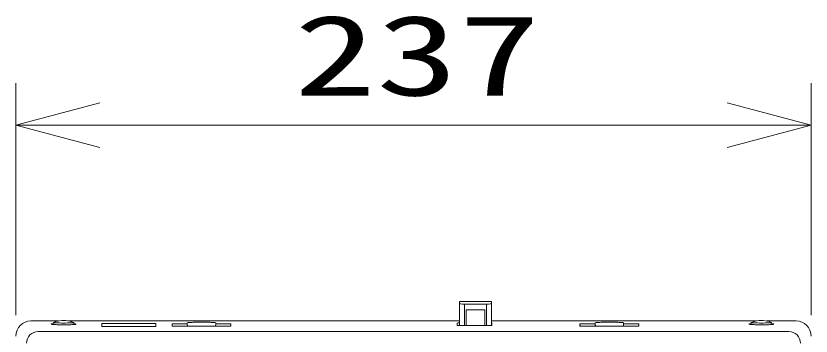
# Model space of a CAD drawing. Units: millimetres on the paper. Extents: x -62 to 64, y -58 to 59.
# Drawn here: x -27.51 to -3.77, y 17.35 to 26.91 of the extents above; entities that cross this region are included whole.
import ezdxf
from ezdxf.enums import TextEntityAlignment as Align

# ---------------------------------------------------------------- set-up
doc = ezdxf.new("R2010")
doc.units = ezdxf.units.MM
for name, color, linetype, lineweight in [('0-0_GAIKEI', 4, 'Continuous', 9), ('0-1_0', 7, 'Continuous', 9), ('0-2_SUNPO', 7, 'Continuous', 9)]:
    doc.layers.add(name, color=color, linetype=linetype, lineweight=lineweight)
doc.styles.add('ＭＳ ゴシック', font='')
doc.styles.get('ＭＳ ゴシック').set_extended_font_data('MS Gothic')

# ---------------------------------------------------------------- blocks, each defined once
blk = doc.blocks.new('_Open30')
at = {"layer": '0-1_0'}
blk.add_line((0, 0), (-1, 0), dxfattribs=at)
blk.add_lwpolyline([(-1, 0.2679), (0, 0), (-1, -0.2679)], dxfattribs=at)

msp = doc.modelspace()

# ---------------------------------------------------------------- linework, layer by layer
at = {"layer": '0-0_GAIKEI'}
for p, q in [((-14.268, 18.37), (-14.268, 18.374)), ((-14.268, 18.315), (-14.268, 18.37)), ((-14.268, 18.311), (-14.268, 18.315)), ((-14.268, 17.662), (-14.268, 18.311)), ((-13.458, 18.382), (-14.118, 18.382)), ((-13.458, 17.661), (-13.458, 18.304)), ((-13.308, 18.374), (-13.308, 18.37)), ((-13.308, 17.665), (-13.308, 18.374)), ((-13.308, 18.049), (-13.308, 18.37)), ((-13.308, 18.315), (-13.308, 18.311)), ((-13.308, 17.997), (-13.308, 18.315)), ((-13.308, 17.665), (-13.308, 18.311)), ((-14.068, 18.134), (-14.068, 17.997)), ((-14.068, 18.134), (-14.068, 18.049)), ((-14.068, 18.048), (-14.068, 18.134)), ((-14.068, 17.661), (-14.068, 18.134)), ((-14.068, 18.048), (-14.068, 18.049)), ((-13.308, 18.049), (-13.308, 17.997)), ((-26.392, 17.753), (-26.397, 17.693)), ((-25.784, 17.753), (-25.779, 17.693)), ((-23.335, 17.633), (-24.941, 17.633)), ((-23.338, 17.633), (-23.338, 17.633)), ((-23.335, 17.723), (-23.335, 17.633)), ((-21.089, 17.642), (-22.847, 17.642)), ((-22.389, 17.642), (-22.392, 17.716)), ((-21.547, 17.642), (-21.544, 17.716)), ((-21.544, 17.741), (-21.544, 17.716)), ((-21.089, 17.716), (-21.544, 17.716)), ((-21.089, 17.716), (-21.092, 17.642)), ((-21.089, 17.716), (-21.089, 17.642)), ((-14.336, 17.738), (-14.333, 17.665)), ((-14.336, 17.738), (-14.336, 17.667)), ((-14.268, 17.663), (-14.29, 17.662)), ((-14.236, 17.661), (-13.4, 17.661)), ((-13.3, 17.738), (-13.303, 17.665)), ((-13.3, 17.738), (-13.3, 17.667)), ((-10.667, 17.716), (-10.664, 17.642)), ((-8.909, 17.642), (-10.667, 17.642)), ((-10.208, 17.642), (-10.212, 17.741)), ((-10.209, 17.642), (-10.212, 17.716)), ((-9.368, 17.642), (-9.364, 17.741)), ((-9.367, 17.642), (-9.364, 17.716)), ((-9.364, 17.741), (-9.364, 17.716)), ((-8.909, 17.716), (-9.364, 17.716)), ((-8.909, 17.716), (-8.912, 17.642)), ((-8.909, 17.716), (-8.909, 17.642)), ((-5.552, 17.753), (-5.557, 17.693)), ((-4.944, 17.753), (-4.939, 17.693)), ((-26.844, 17.485), (-4.432, 17.485))]:
    msp.add_line(p, q, dxfattribs=at)
at = {"layer": '0-0_GAIKEI', "color": 7}
for p, q in [((-26.234, 17.801), (-27.063, 17.801)), ((-14.268, 17.801), (-25.941, 17.801)), ((-5.394, 17.801), (-13.308, 17.801)), ((-4.213, 17.801), (-5.102, 17.801))]:
    msp.add_line(p, q, dxfattribs=at)
at = {"layer": '0-0_GAIKEI'}
for points in [[(-14.118, 17.661), (-14.118, 18.304), (-13.458, 18.304)], [(-13.508, 17.661), (-13.508, 18.134), (-14.068, 18.134)], [(-14.068, 17.661), (-14.068, 17.998), (-14.068, 17.997)], [(-23.335, 17.723), (-24.941, 17.723), (-24.941, 17.633)], [(-22.392, 17.741), (-22.392, 17.716), (-22.847, 17.716), (-22.847, 17.642)], [(-10.212, 17.741), (-10.212, 17.716), (-10.667, 17.716), (-10.667, 17.642)]]:
    msp.add_lwpolyline(points, dxfattribs=at)
for centre, radius, start, end in [((-26.088, 17.016), 0.798, 67.8356, 102.128), ((-5.248, 17.016), 0.798, 77.9873, 112.1646), ((-26.454, 17.707), 0.0074, 205.4137, 281.5549), ((-26.409, 17.891), 0.196, 257.2612, 264.402), ((-26.331, 18.556), 0.865, 263.5151, 266.1045), ((-26.242, 19.787), 2.099, 265.9541, 267.3793), ((-26.088, 17.016), 0.798, 102.1311, 112.1647), ((-26.164, 21.416), 3.73, 267.3335, 268.3026), ((-26.113, 23.069), 5.385, 268.2834, 269.0415), ((-26.091, 24.302), 6.617, 269.0312, 269.6916), ((-26.088, 24.76), 7.075, 269.6843, 270.3158), ((-26.085, 24.303), 6.618, 270.3085, 270.9688), ((-26.063, 23.069), 5.384, 270.9585, 271.7167), ((-26.012, 21.415), 3.73, 271.6975, 272.6667), ((-25.934, 19.787), 2.099, 272.6209, 274.0458), ((-25.845, 18.556), 0.865, 273.8954, 276.4848), ((-25.766, 17.891), 0.196, 275.5979, 282.7392), ((-25.722, 17.707), 0.0074, 258.4476, 334.5845), ((-22.384, 17.738), 0.0084, 78.4439, 154.5905), ((-22.333, 17.529), 0.222, 95.5981, 102.7393), ((-22.244, 16.773), 0.983, 93.8955, 96.485), ((-22.143, 15.374), 2.386, 92.6207, 94.0459), ((-22.054, 13.522), 4.24, 91.6975, 92.6666), ((-21.997, 11.643), 6.12, 90.9585, 91.7167), ((-21.972, 10.241), 7.522, 90.3084, 90.9689), ((-21.968, 9.721), 8.042, 89.6842, 90.3158), ((-21.964, 10.241), 7.522, 89.0311, 89.6916), ((-21.939, 11.643), 6.12, 88.2833, 89.0415), ((-21.882, 13.522), 4.24, 87.3334, 88.3025), ((-21.793, 15.374), 2.386, 85.9541, 87.3792), ((-21.692, 16.773), 0.983, 83.515, 86.1046), ((-21.603, 17.529), 0.222, 77.2608, 84.4018), ((-21.552, 17.738), 0.0084, 25.4099, 101.5566), ((-10.204, 17.738), 0.0084, 78.4442, 154.5906), ((-10.153, 17.529), 0.222, 95.5981, 102.7395), ((-10.064, 16.773), 0.983, 93.8955, 96.485), ((-9.963, 15.374), 2.386, 92.6207, 94.0459), ((-9.874, 13.522), 4.24, 91.6975, 92.6666), ((-9.817, 11.643), 6.12, 90.9585, 91.7167), ((-9.792, 10.241), 7.522, 90.3084, 90.9689), ((-9.788, 9.721), 8.042, 89.6842, 90.3158), ((-9.784, 10.241), 7.522, 89.0312, 89.6916), ((-9.759, 11.643), 6.12, 88.2834, 89.0415), ((-9.702, 13.522), 4.24, 87.3334, 88.3026), ((-9.613, 15.374), 2.386, 85.9541, 87.3793), ((-9.512, 16.773), 0.983, 83.515, 86.1045), ((-9.423, 17.529), 0.222, 77.2609, 84.4018), ((-9.372, 17.738), 0.0084, 25.41, 101.5568), ((-5.614, 17.707), 0.0074, 205.4137, 281.5549), ((-5.569, 17.891), 0.196, 257.2612, 264.402), ((-5.491, 18.556), 0.865, 263.5151, 266.1045), ((-5.402, 19.787), 2.099, 265.9541, 267.3793), ((-5.324, 21.416), 3.73, 267.3335, 268.3026), ((-5.273, 23.069), 5.385, 268.2834, 269.0415), ((-5.251, 24.302), 6.617, 269.0312, 269.6916), ((-5.248, 24.76), 7.075, 269.6843, 270.3158), ((-5.245, 24.303), 6.618, 270.3085, 270.9688), ((-5.223, 23.069), 5.384, 270.9585, 271.7167), ((-5.248, 17.016), 0.798, 67.8351, 77.9878), ((-5.172, 21.415), 3.73, 271.6975, 272.6667), ((-5.094, 19.787), 2.099, 272.6209, 274.0458), ((-5.005, 18.556), 0.865, 273.8954, 276.4848), ((-4.926, 17.891), 0.196, 275.5979, 282.7392), ((-4.882, 17.707), 0.0074, 258.4476, 334.5845), ((-26.844, 17.136), 0.349, 89.9626, 180.0346), ((-4.432, 17.136), 0.349, 359.9654, 90.0374)]:
    msp.add_arc(centre, radius, start, end, dxfattribs=at)
for centre, major_axis, ratio, start_param, end_param in [((-14.118, 18.374), (0.15, 0), 0.052336, 1.570527, 3.141323), ((-14.118, 18.311), (0.15, 0), 0.052336, 3.141323, 4.71212), ((-13.458, 18.374), (0.15, 0), 0.052336, 6.282916, 7.853712), ((-13.458, 18.311), (0.15, 0), 0.052336, 4.71212, 6.282916), ((-26.089, 17.704), (0.372, 0), 0.052442, 2.537643, 3.141595), ((-26.088, 17.753), (-0.304, 0), 0.052337, 6.155409, 6.278588), ((-26.088, 17.753), (-0.304, 0), 0.052337, 6.278588, 7.853982), ((-26.088, 17.753), (0.304, 0), 0.052337, 4.712389, 6.287783), ((-26.088, 17.753), (0.304, 0), 0.052337, 0.004598, 0.127777), ((-26.087, 17.704), (0.372, 0), 0.052447, 6.283183, 6.886815), ((-14.236, 17.738), (0.1, 0), 0.052504, 1.900803, 3.141601), ((-14.236, 17.667), (0.1, 0), 0.052312, 3.141594, 4.713001), ((-13.4, 17.667), (-0.1, 0), 0.052312, 1.570185, 3.141591), ((-13.401, 17.738), (0.101, 0), 0.052252, 0.000011, 0.390832), ((-5.249, 17.704), (0.372, 0), 0.052442, 2.537707, 3.141595), ((-5.248, 17.753), (-0.304, 0), 0.052336, 6.15541, 6.278591), ((-5.248, 17.753), (-0.304, 0), 0.052336, 6.278591, 7.852718), ((-5.248, 17.753), (0.304, 0), 0.052336, 4.711125, 6.287786), ((-5.248, 17.753), (0.304, 0), 0.052336, 0.004601, 0.127775), ((-5.247, 17.704), (0.372, 0), 0.052447, 6.283183, 6.886879)]:
    msp.add_ellipse(centre, major_axis=major_axis, ratio=ratio, start_param=start_param, end_param=end_param, dxfattribs=at)
at = {"layer": '0-0_GAIKEI', "color": 7}
for centre, major_axis, start_param, end_param in [((-27.057, 17.346), (0.204, -0.408), 2.683416, 4.251418), ((-4.219, 17.346), (-0.204, -0.408), 2.031767, 3.59977)]:
    msp.add_ellipse(centre, major_axis=major_axis, ratio=0.984806, start_param=start_param, end_param=end_param, dxfattribs=at)
at = {"layer": '0-2_SUNPO'}
for p, q in [((-27.508, 17.972), (-27.508, 24.895)), ((-3.768, 17.972), (-3.768, 24.895)), ((-25.008, 23.645), (-6.268, 23.645))]:
    msp.add_line(p, q, dxfattribs=at)

# ---------------------------------------------------------------- block references
at = {"layer": '0-2_SUNPO', "xscale": 2.5, "yscale": 2.5, "rotation": 180}
msp.add_blockref('_Open30', (-27.508, 23.645), dxfattribs=at)
at = {"layer": '0-2_SUNPO', "xscale": 2.5, "yscale": 2.5}
msp.add_blockref('_Open30', (-3.768, 23.645), dxfattribs=at)

# ---------------------------------------------------------------- texts
at = {"layer": '0-2_SUNPO', "style": 'ＭＳ ゴシック', "width": 1.5}
msp.add_text('237', height=2.405, dxfattribs=at).set_placement((-19.209, 23.807), align=Align.BOTTOM_LEFT)

doc.saveas('drawing.dxf')
